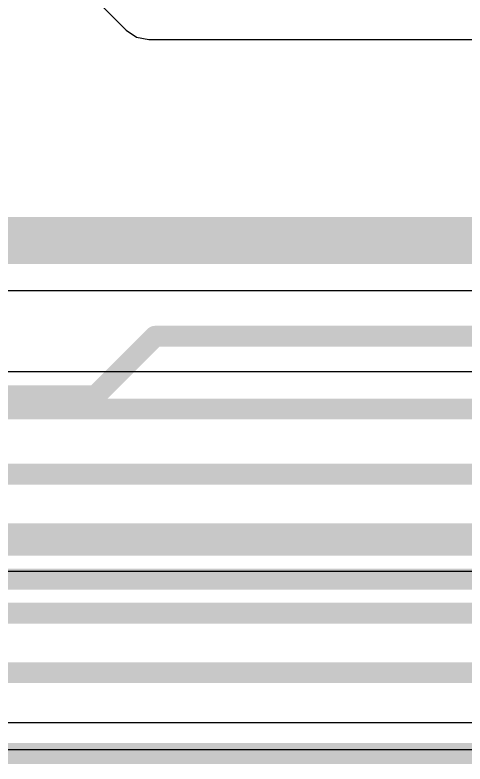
# Model space of a CAD drawing. Header units: inches. Extents: x 0 to 208, y 0 to 213.
# Drawn here: x 3.3731 to 3.5454, y 2.499 to 2.7858 of the extents above; entities that cross this region are included whole.
import ezdxf

# ---------------------------------------------------------------- set-up
doc = ezdxf.new("R2010")
doc.units = ezdxf.units.IN
doc.header["$MEASUREMENT"] = 0
for name, color, linetype in [('Bottom Layer', 5, 'Continuous'), ('L2_GND1', 16, 'Continuous'), ('L4_PWR', 90, 'Continuous'), ('L5_GND2', 156, 'Continuous'), ('L7_GND3', 216, 'Continuous')]:
    doc.layers.add(name, color=color, linetype=linetype)

msp = doc.modelspace()

# ---------------------------------------------------------------- hatches: boundary and pattern name
at = {"layer": 'Bottom Layer'}
msp.add_hatch(color=5, dxfattribs=at).paths.add_polyline_path([(3.1375, 2.6905), (3.7535, 2.6905), (3.7535, 2.7085), (3.1375, 2.7085)])

# ---------------------------------------------------------------- linework, layer by layer
msp.add_line((3.36086, 2.6803), (3.70114, 2.6803), dxfattribs=at)
at = {"layer": 'L2_GND1'}
for p, q in [((3.37535, 2.82035), (3.41569, 2.78001)), ((3.41569, 2.78001), (3.41966, 2.77735)), ((3.41966, 2.77735), (3.42434, 2.77642)), ((3.42434, 2.77642), (4.01311, 2.77642))]:
    msp.add_line(p, q, dxfattribs=at)
at = {"layer": 'L4_PWR'}
for p, q in [((3.77294, 2.51481), (3.23573, 2.51481)), ((1.60633, 2.50462), (3.77294, 2.50462))]:
    msp.add_line(p, q, dxfattribs=at)
at = {"layer": 'L5_GND2'}
msp.add_line((3.72814, 2.64923), (3.30982, 2.64923), dxfattribs=at)
for points in [[(3.22918, 2.63496, 0.008, 0.008, 0), (3.73405, 2.63496, 0.008, 0.008, 0)], [(3.309, 2.61, 0.008, 0.008, 0), (3.96996, 2.61, 0.008, 0.008, 0)], [(3.22819, 2.58281, 0.008, 0.008, 0), (3.97876, 2.58281, 0.008, 0.008, 0)], [(3.16319, 2.56981, 0.008, 0.008, 0), (3.97338, 2.56981, 0.008, 0.008, 0)], [(3.16196, 2.55681, 0.008, 0.008, 0), (3.96799, 2.55681, 0.008, 0.008, 0)], [(3.217, 2.534, 0.008, 0.008, 0), (3.97242, 2.534, 0.008, 0.008, 0)], [(2.929, 2.503, 0.008, 0.008, 0), (3.985, 2.503, 0.008, 0.008, 0)]]:
    msp.add_lwpolyline(points, format="xyseb", dxfattribs=at)
at = {"layer": 'L7_GND3'}
msp.add_line((3.12041, 2.57291), (4.08119, 2.57291), dxfattribs=at)
for points in [[(3.40392, 2.64, 0.008, 0.008, 0), (3.42673, 2.66281, 0.008, 0.008, 0)], [(3.42673, 2.66281, 0.008, 0.008, 0), (4.11207, 2.66281, 0.008, 0.008, 0)], [(3.031, 2.64, 0.008, 0.008, 0), (3.40392, 2.64, 0.008, 0.008, 0)], [(2.94181, 2.58719, 0.008, 0.008, 0), (4.08119, 2.58719, 0.008, 0.008, 0)]]:
    msp.add_lwpolyline(points, format="xyseb", dxfattribs=at)
for points in [[(3.42473, 2.66281, 0.004, 0.004, 1), (3.42873, 2.66281, 0.004, 0.004, 1)], [(3.42473, 2.66281, 0.004, 0.004, 1), (3.42873, 2.66281, 0.004, 0.004, 1)], [(3.40192, 2.64, 0.004, 0.004, 1), (3.40592, 2.64, 0.004, 0.004, 1)], [(3.40192, 2.64, 0.004, 0.004, 1), (3.40592, 2.64, 0.004, 0.004, 1)]]:
    msp.add_lwpolyline(points, format="xyseb", close=True, dxfattribs=at)

doc.saveas('drawing.dxf')
